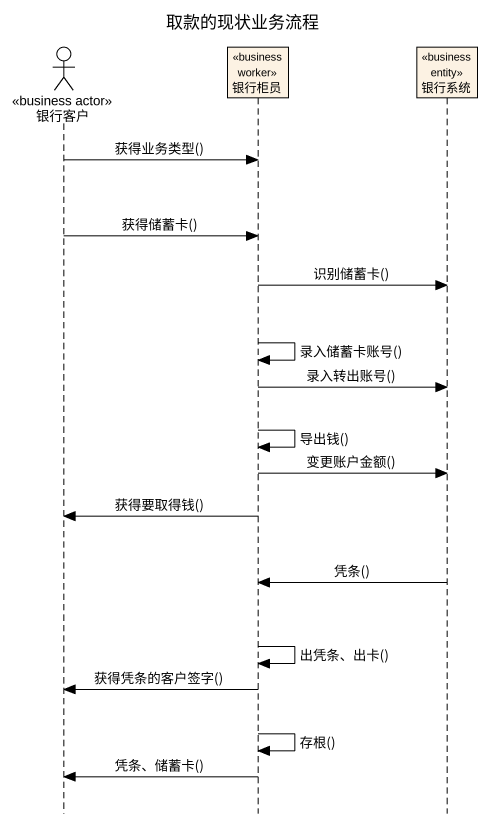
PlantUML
@startuml
title 取款的现状业务流程
hide footbox
actor 银行客户 <<business actor>>
participant 银行柜员 <<business worker>>
participant 银行系统 <<business entity>>

银行客户 -> 银行柜员 : 获得业务类型()
银行客户 -> 银行柜员 : 获得储蓄卡()
银行柜员 -> 银行系统 : 识别储蓄卡()
银行柜员 -> 银行柜员 : 录入储蓄卡账号()
银行柜员 -> 银行系统 : 录入转出账号()
银行柜员 -> 银行柜员 : 导出钱()
银行柜员 -> 银行系统 : 变更账户金额()
银行柜员 -> 银行客户 : 获得要取得钱()
银行系统 -> 银行柜员 : 凭条()
银行柜员 -> 银行柜员 : 出凭条、出卡()
银行柜员 -> 银行客户 : 获得凭条的客户签字()
银行柜员 -> 银行柜员 : 存根()
银行柜员 -> 银行客户 : 凭条、储蓄卡()
@enduml
